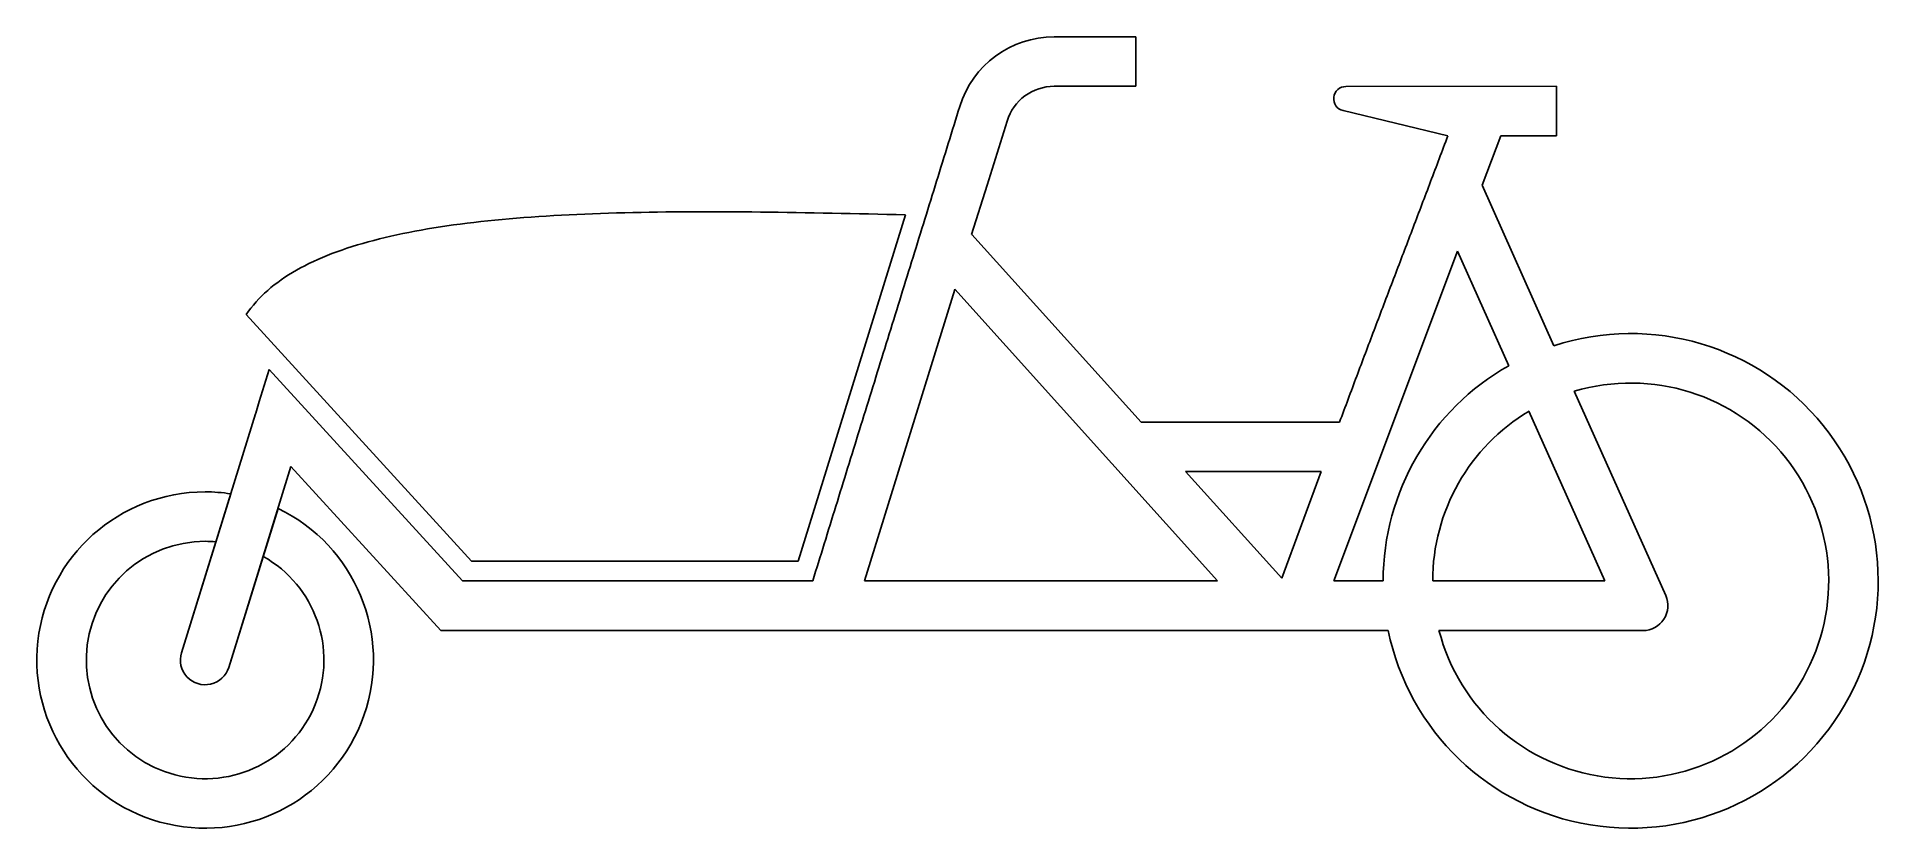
# Model space of a CAD drawing. Extents: x 0 to 465, y 0 to 200.
import ezdxf

# ---------------------------------------------------------------- set-up
doc = ezdxf.new("R2010")
doc.units = 0
doc.header["$LTSCALE"] = 25
doc.linetypes.add('AUSGEZOGEN', pattern=[0])
doc.layers.get('0').update_dxf_attribs({"linetype": 'AUSGEZOGEN'})

msp = doc.modelspace()

# ---------------------------------------------------------------- linework, layer by layer
for p, q in [((256.95, 200), (277.5, 200)), ((277.5, 200), (277.5, 187.5)), ((277.5, 187.5), (256.95, 187.5)), ((330.6, 187.45), (383.75, 187.5)), ((383.75, 187.5), (383.75, 175)), ((232.71, 181.23), (233.07, 182.39)), ((233.07, 182.39), (233.07, 182.39)), ((231.26, 176.54), (231.62, 177.72)), ((231.62, 177.72), (231.98, 178.89)), ((231.98, 178.89), (232.35, 180.06)), ((232.35, 180.06), (232.71, 181.23)), ((245.01, 178.7), (240, 162.5)), ((356.34, 175), (329.88, 181.34)), ((229.8, 171.83), (230.16, 173.01)), ((230.16, 173.01), (230.53, 174.19)), ((230.53, 174.19), (230.89, 175.37)), ((230.89, 175.37), (231.26, 176.54)), ((354.98, 171.38), (355.25, 172.1)), ((355.25, 172.1), (355.52, 172.82)), ((355.52, 172.82), (355.79, 173.55)), ((355.79, 173.55), (356.07, 174.27)), ((356.07, 174.27), (356.34, 175)), ((369.69, 175), (365, 162.5)), ((383.75, 175), (369.69, 175)), ((228.33, 167.09), (228.7, 168.28)), ((228.7, 168.28), (229.07, 169.46)), ((229.07, 169.46), (229.43, 170.65)), ((229.43, 170.65), (229.8, 171.83)), ((353.34, 167.03), (353.61, 167.76)), ((353.61, 167.76), (353.88, 168.48)), ((353.88, 168.48), (354.16, 169.2)), ((354.16, 169.2), (354.43, 169.93)), ((354.43, 169.93), (354.7, 170.65)), ((354.7, 170.65), (354.98, 171.38)), ((226.86, 162.33), (227.23, 163.52)), ((227.23, 163.52), (227.59, 164.71)), ((227.59, 164.71), (227.96, 165.9)), ((227.96, 165.9), (228.33, 167.09)), ((351.7, 162.69), (351.97, 163.41)), ((351.97, 163.41), (352.24, 164.14)), ((352.24, 164.14), (352.52, 164.86)), ((352.52, 164.86), (352.79, 165.58)), ((352.79, 165.58), (353.07, 166.31)), ((353.07, 166.31), (353.34, 167.03)), ((225.38, 157.55), (225.75, 158.74)), ((225.75, 158.74), (226.12, 159.94)), ((226.12, 159.94), (226.49, 161.13)), ((226.49, 161.13), (226.86, 162.33)), ((240, 162.5), (236.07, 150)), ((349.78, 157.63), (350.05, 158.35)), ((350.05, 158.35), (350.33, 159.07)), ((350.33, 159.07), (350.6, 159.8)), ((350.6, 159.8), (350.87, 160.52)), ((350.87, 160.52), (351.15, 161.24)), ((351.15, 161.24), (351.42, 161.97)), ((351.42, 161.97), (351.7, 162.69)), ((365, 162.5), (383.13, 121.92)), ((113.89, 153.49), (112.13, 153.3)), ((115.68, 153.67), (113.89, 153.49)), ((117.48, 153.84), (115.68, 153.67)), ((119.3, 154), (117.48, 153.84)), ((121.13, 154.16), (119.3, 154)), ((122.98, 154.31), (121.13, 154.16)), ((124.85, 154.44), (122.98, 154.31)), ((126.74, 154.58), (124.85, 154.44)), ((128.64, 154.7), (126.74, 154.58)), ((130.55, 154.81), (128.64, 154.7)), ((132.48, 154.92), (130.55, 154.81)), ((134.43, 155.02), (132.48, 154.92)), ((136.39, 155.12), (134.43, 155.02)), ((138.37, 155.2), (136.39, 155.12)), ((140.36, 155.29), (138.37, 155.2)), ((142.36, 155.36), (140.36, 155.29)), ((144.38, 155.43), (142.36, 155.36)), ((146.42, 155.49), (144.38, 155.43)), ((148.46, 155.54), (146.42, 155.49)), ((150.52, 155.59), (148.46, 155.54)), ((152.59, 155.63), (150.52, 155.59)), ((154.67, 155.67), (152.59, 155.63)), ((156.77, 155.7), (154.67, 155.67)), ((158.88, 155.73), (156.77, 155.7)), ((161, 155.75), (158.88, 155.73)), ((163.13, 155.77), (161, 155.75)), ((165.27, 155.78), (163.13, 155.77)), ((167.42, 155.78), (165.27, 155.78)), ((169.58, 155.78), (167.42, 155.78)), ((171.76, 155.78), (169.58, 155.78)), ((173.94, 155.78), (171.76, 155.78)), ((176.14, 155.77), (173.94, 155.78)), ((178.34, 155.75), (176.14, 155.77)), ((180.55, 155.73), (178.34, 155.75)), ((182.77, 155.71), (180.55, 155.73)), ((185, 155.68), (182.77, 155.71)), ((187.24, 155.66), (185, 155.68)), ((189.49, 155.62), (187.24, 155.66)), ((191.74, 155.59), (189.49, 155.62)), ((194.01, 155.55), (191.74, 155.59)), ((192.24, 67.5), (219.33, 155)), ((196.28, 155.51), (194.01, 155.55)), ((198.56, 155.47), (196.28, 155.51)), ((200.84, 155.42), (198.56, 155.47)), ((203.13, 155.38), (200.84, 155.42)), ((205.43, 155.33), (203.13, 155.38)), ((207.73, 155.28), (205.43, 155.33)), ((210.04, 155.22), (207.73, 155.28)), ((212.36, 155.17), (210.04, 155.22)), ((214.68, 155.11), (212.36, 155.17)), ((217, 155.06), (214.68, 155.11)), ((219.33, 155), (217, 155.06)), ((223.89, 152.74), (224.26, 153.95)), ((224.26, 153.95), (224.63, 155.15)), ((224.63, 155.15), (225, 156.35)), ((225, 156.35), (225.38, 157.55)), ((348.13, 153.29), (348.4, 154.01)), ((348.4, 154.01), (348.68, 154.74)), ((348.68, 154.74), (348.95, 155.46)), ((348.95, 155.46), (349.23, 156.18)), ((349.23, 156.18), (349.5, 156.9)), ((349.5, 156.9), (349.78, 157.63)), ((86.51, 148.92), (85.08, 148.56)), ((87.95, 149.28), (86.51, 148.92)), ((89.42, 149.62), (87.95, 149.28)), ((90.91, 149.95), (89.42, 149.62)), ((92.42, 150.27), (90.91, 149.95)), ((93.95, 150.58), (92.42, 150.27)), ((95.5, 150.88), (93.95, 150.58)), ((97.08, 151.16), (95.5, 150.88)), ((98.67, 151.44), (97.08, 151.16)), ((100.29, 151.71), (98.67, 151.44)), ((101.92, 151.96), (100.29, 151.71)), ((103.57, 152.21), (101.92, 151.96)), ((105.25, 152.45), (103.57, 152.21)), ((106.94, 152.67), (105.25, 152.45)), ((108.65, 152.89), (106.94, 152.67)), ((110.38, 153.1), (108.65, 152.89)), ((112.13, 153.3), (110.38, 153.1)), ((222.4, 147.93), (222.77, 149.13)), ((222.77, 149.13), (223.14, 150.34)), ((223.14, 150.34), (223.52, 151.54)), ((223.52, 151.54), (223.89, 152.74)), ((236.07, 150), (236.13, 150)), ((236.13, 150), (278.85, 102.61)), ((346.2, 148.23), (346.48, 148.95)), ((346.48, 148.95), (346.75, 149.68)), ((346.75, 149.68), (347.03, 150.4)), ((347.03, 150.4), (347.3, 151.12)), ((347.3, 151.12), (347.58, 151.84)), ((347.58, 151.84), (347.85, 152.57)), ((347.85, 152.57), (348.13, 153.29)), ((72.14, 144.24), (70.98, 143.74)), ((73.32, 144.73), (72.14, 144.24)), ((74.53, 145.2), (73.32, 144.73)), ((75.77, 145.67), (74.53, 145.2)), ((77.03, 146.12), (75.77, 145.67)), ((78.31, 146.56), (77.03, 146.12)), ((79.62, 146.98), (78.31, 146.56)), ((80.95, 147.39), (79.62, 146.98)), ((82.31, 147.79), (80.95, 147.39)), ((83.68, 148.18), (82.31, 147.79)), ((85.08, 148.56), (83.68, 148.18)), ((220.9, 143.1), (221.27, 144.31)), ((221.27, 144.31), (221.65, 145.51)), ((221.65, 145.51), (222.02, 146.72)), ((222.02, 146.72), (222.4, 147.93)), ((327.5, 62.5), (358.75, 145.84)), ((344.55, 143.89), (344.83, 144.62)), ((344.83, 144.62), (345.1, 145.34)), ((345.1, 145.34), (345.38, 146.06)), ((345.38, 146.06), (345.65, 146.78)), ((345.65, 146.78), (345.93, 147.51)), ((345.93, 147.51), (346.2, 148.23)), ((358.75, 145.84), (371.69, 116.88)), ((63.58, 139.83), (62.63, 139.22)), ((64.56, 140.43), (63.58, 139.83)), ((65.56, 141.02), (64.56, 140.43)), ((66.59, 141.59), (65.56, 141.02)), ((67.65, 142.15), (66.59, 141.59)), ((68.73, 142.69), (67.65, 142.15)), ((69.84, 143.22), (68.73, 142.69)), ((70.98, 143.74), (69.84, 143.22)), ((219.78, 139.47), (220.15, 140.68)), ((220.15, 140.68), (220.53, 141.89)), ((220.53, 141.89), (220.9, 143.1)), ((342.63, 138.83), (342.9, 139.56)), ((342.9, 139.56), (343.18, 140.28)), ((343.18, 140.28), (343.45, 141)), ((343.45, 141), (343.73, 141.73)), ((343.73, 141.73), (344, 142.45)), ((344, 142.45), (344.28, 143.17)), ((344.28, 143.17), (344.55, 143.89)), ((57.52, 135.21), (56.77, 134.49)), ((58.3, 135.91), (57.52, 135.21)), ((59.11, 136.61), (58.3, 135.91)), ((59.95, 137.28), (59.11, 136.61)), ((60.82, 137.94), (59.95, 137.28)), ((61.71, 138.59), (60.82, 137.94)), ((62.63, 139.22), (61.71, 138.59)), ((231.82, 136.1), (209, 62.5)), ((218.27, 134.62), (218.65, 135.83)), ((218.65, 135.83), (219.03, 137.04)), ((219.03, 137.04), (219.4, 138.26)), ((219.4, 138.26), (219.78, 139.47)), ((231.86, 136.22), (231.82, 136.1)), ((298.19, 62.5), (231.86, 136.22)), ((340.98, 134.5), (341.25, 135.22)), ((341.25, 135.22), (341.53, 135.94)), ((341.53, 135.94), (341.8, 136.67)), ((341.8, 136.67), (342.08, 137.39)), ((342.08, 137.39), (342.35, 138.11)), ((342.35, 138.11), (342.63, 138.83)), ((53.47, 130.64), (52.9, 129.82)), ((54.07, 131.44), (53.47, 130.64)), ((54.7, 132.22), (54.07, 131.44)), ((55.36, 132.99), (54.7, 132.22)), ((56.05, 133.75), (55.36, 132.99)), ((56.77, 134.49), (56.05, 133.75)), ((216.77, 129.76), (217.15, 130.98)), ((217.15, 130.98), (217.52, 132.19)), ((217.52, 132.19), (217.9, 133.41)), ((217.9, 133.41), (218.27, 134.62)), ((339.33, 130.16), (339.61, 130.88)), ((339.61, 130.88), (339.88, 131.6)), ((339.88, 131.6), (340.15, 132.33)), ((340.15, 132.33), (340.43, 133.05)), ((340.43, 133.05), (340.7, 133.77)), ((340.7, 133.77), (340.98, 134.5)), ((52.9, 129.82), (109.79, 67.5)), ((215.27, 124.91), (215.64, 126.12)), ((215.64, 126.12), (216.02, 127.34)), ((216.02, 127.34), (216.39, 128.55)), ((216.39, 128.55), (216.77, 129.76)), ((337.41, 125.09), (337.69, 125.82)), ((337.69, 125.82), (337.96, 126.54)), ((337.96, 126.54), (338.23, 127.26)), ((338.23, 127.26), (338.51, 127.99)), ((338.51, 127.99), (338.78, 128.71)), ((338.78, 128.71), (339.06, 129.43)), ((339.06, 129.43), (339.33, 130.16)), ((213.76, 120.05), (214.14, 121.26)), ((214.14, 121.26), (214.51, 122.48)), ((214.51, 122.48), (214.89, 123.69)), ((214.89, 123.69), (215.27, 124.91)), ((335.77, 120.75), (336.04, 121.47)), ((336.04, 121.47), (336.32, 122.2)), ((336.32, 122.2), (336.59, 122.92)), ((336.59, 122.92), (336.86, 123.65)), ((336.86, 123.65), (337.14, 124.37)), ((337.14, 124.37), (337.41, 125.09)), ((212.25, 115.19), (212.63, 116.4)), ((212.63, 116.4), (213.01, 117.62)), ((213.01, 117.62), (213.38, 118.83)), ((213.38, 118.83), (213.76, 120.05)), ((333.86, 115.68), (334.13, 116.4)), ((334.13, 116.4), (334.41, 117.13)), ((334.41, 117.13), (334.68, 117.85)), ((334.68, 117.85), (334.95, 118.58)), ((334.95, 118.58), (335.23, 119.3)), ((335.23, 119.3), (335.5, 120.02)), ((335.5, 120.02), (335.77, 120.75)), ((56.17, 107.81), (58.69, 115.94)), ((58.69, 115.94), (107.49, 62.5)), ((211.13, 111.54), (211.5, 112.76)), ((211.5, 112.76), (211.88, 113.97)), ((211.88, 113.97), (212.25, 115.19)), ((332.23, 111.33), (332.5, 112.05)), ((332.5, 112.05), (332.77, 112.78)), ((332.77, 112.78), (333.05, 113.5)), ((333.05, 113.5), (333.32, 114.23)), ((333.32, 114.23), (333.59, 114.95)), ((333.59, 114.95), (333.86, 115.68)), ((55.27, 104.89), (56.17, 107.81)), ((209.62, 106.69), (210, 107.91)), ((210, 107.91), (210.37, 109.12)), ((210.37, 109.12), (210.75, 110.33)), ((210.75, 110.33), (211.13, 111.54)), ((330.34, 106.24), (330.61, 106.97)), ((330.61, 106.97), (330.88, 107.7)), ((330.88, 107.7), (331.15, 108.42)), ((331.15, 108.42), (331.42, 109.15)), ((331.42, 109.15), (331.69, 109.87)), ((331.69, 109.87), (331.96, 110.6)), ((331.96, 110.6), (332.23, 111.33)), ((411.36, 58.81), (388.25, 110.43)), ((36.53, 44.35), (55.22, 104.74)), ((55.22, 104.74), (55.27, 104.89)), ((208.12, 101.85), (208.5, 103.06)), ((208.5, 103.06), (208.87, 104.27)), ((208.87, 104.27), (209.25, 105.48)), ((209.25, 105.48), (209.62, 106.69)), ((278.85, 102.61), (328.99, 102.61)), ((328.99, 102.61), (329.26, 103.34)), ((329.26, 103.34), (329.53, 104.06)), ((329.53, 104.06), (329.8, 104.79)), ((329.8, 104.79), (330.07, 105.52)), ((330.07, 105.52), (330.34, 106.24)), ((376.82, 105.4), (395.99, 62.5)), ((206.63, 97.02), (207, 98.22)), ((207, 98.22), (207.37, 99.43)), ((207.37, 99.43), (207.75, 100.64)), ((207.75, 100.64), (208.12, 101.85)), ((205.13, 92.19), (205.51, 93.4)), ((205.51, 93.4), (205.88, 94.6)), ((205.88, 94.6), (206.25, 95.81)), ((206.25, 95.81), (206.63, 97.02)), ((64.18, 91.41), (48.47, 40.65)), ((102, 50), (64.18, 91.41)), ((203.64, 87.39), (204.02, 88.59)), ((204.02, 88.59), (204.39, 89.79)), ((204.39, 89.79), (204.76, 90.99)), ((204.76, 90.99), (205.13, 92.19)), ((290.11, 90.11), (314.4, 63.17)), ((324.37, 90.11), (290.11, 90.11)), ((314.4, 63.17), (324.37, 90.11)), ((48.96, 84.51), (36.53, 44.35)), ((202.16, 82.6), (202.53, 83.79)), ((202.53, 83.79), (202.9, 84.99)), ((202.9, 84.99), (203.27, 86.19)), ((203.27, 86.19), (203.64, 87.39)), ((48.47, 40.65), (60.92, 80.8)), ((201.05, 79.02), (201.42, 80.21)), ((201.42, 80.21), (201.79, 81.4)), ((201.79, 81.4), (202.16, 82.6)), ((199.58, 74.27), (199.95, 75.45)), ((199.95, 75.45), (200.32, 76.64)), ((200.32, 76.64), (200.68, 77.83)), ((200.68, 77.83), (201.05, 79.02)), ((45.21, 72.38), (36.53, 44.35)), ((198.12, 69.54), (198.48, 70.72)), ((198.48, 70.72), (198.85, 71.9)), ((198.85, 71.9), (199.21, 73.08)), ((199.21, 73.08), (199.58, 74.27)), ((48.47, 40.65), (57.17, 68.67)), ((109.79, 67.5), (192.24, 67.5)), ((196.66, 64.84), (197.02, 66.01)), ((197.02, 66.01), (197.39, 67.18)), ((197.39, 67.18), (197.75, 68.36)), ((197.75, 68.36), (198.12, 69.54)), ((107.49, 62.5), (195.94, 62.5)), ((195.94, 62.5), (196.3, 63.67)), ((196.3, 63.67), (196.66, 64.84)), ((209.04, 62.5), (298.19, 62.5)), ((340, 62.5), (327.5, 62.5)), ((395.99, 62.5), (352.5, 62.5)), ((323.24, 50), (102, 50)), ((341.26, 50), (323.24, 50)), ((354.09, 50), (405.6, 49.95)), ((354.09, 50), (354.09, 50))]:
    msp.add_line(p, q)
for centre, radius, start, end in [((256.95, 175), 25, 90, 162.8), ((256.95, 175), 12.5, 90, 162.795), ((330.6, 184.35), 3.1, 89.995, 256.52), ((402.5, 62.5), 62.5, 191.54, 468.055), ((402.5, 62.5), 62.5, 119.535, 180), ((402.5, 62.5), 50, 194.48, 466.555), ((402.5, 62.5), 50, 120.9, 180), ((42.5, 42.5), 42.5, 90, 424.31), ((42.5, 42.15), 42.85, 81.33, 90), ((42.5, 42.5), 30, 90, 420.725), ((42.5, 42.15), 30.35, 84.88, 90), ((405.6, 56.25), 6.3, 270, 383.955), ((42.5, 42.5), 6.25, 162.775, 342.8), ((42.5, 42.5), 6.25, 162.775, 342.795), ((42.5, 42.5), 6.25, 162.775, 342.795)]:
    msp.add_arc(centre, radius, start, end)

doc.saveas('drawing.dxf')
